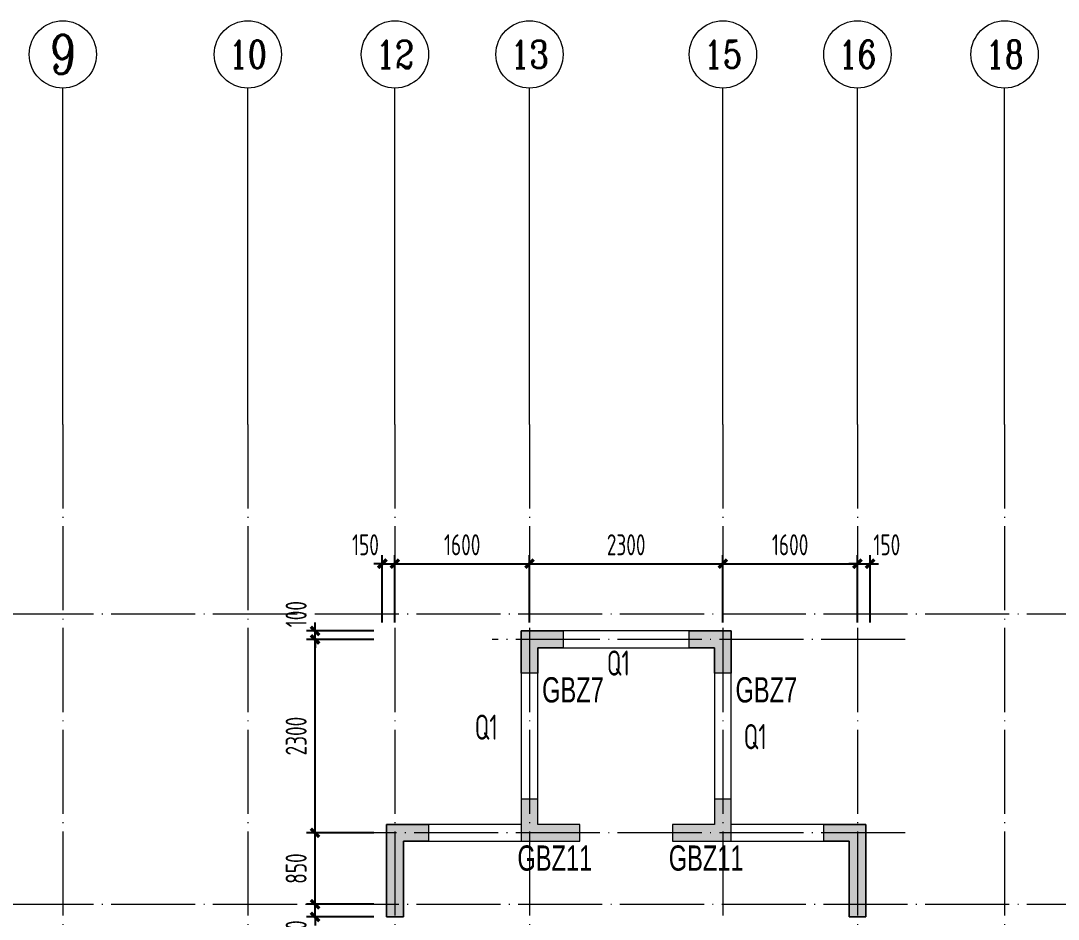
# Model space of a CAD drawing. Extents: x 5874492 to 7194610, y -939842 to -279257.
# Drawn here: x 6311310 to 6323649, y -758479 to -747795 of the extents above; entities that cross this region are included whole.
import ezdxf
from ezdxf.enums import TextEntityAlignment as Align

# ---------------------------------------------------------------- set-up
doc = ezdxf.new("R2010")
doc.units = 0
doc.header["$LTSCALE"] = 1000
doc.linetypes.add('DOTE', pattern=[2.42, 2, -0.2, 0.02, -0.2])
for name, color, linetype, lineweight in [('A-标注-轴号', 3, 'Continuous', 15), ('A-标注-轴号文字', 7, 'Continuous', 15), ('A-轴线-塔楼', 1, 'DOTE', 9), ('S-基础-HATCH', 251, 'Continuous', 20), ('S-墙柱-COLU', 50, 'Continuous', 20), ('S-墙柱-DIM', 3, 'Continuous', 20), ('S-墙柱-WALL', 6, 'Continuous', 20), ('S-墙柱-编号', 4, 'Continuous', 20), ('S-轴网-轴号', 3, 'Continuous', 20), ('S-通用-TEXT', 7, 'Continuous', 20)]:
    doc.layers.add(name, color=color, linetype=linetype, lineweight=lineweight)
doc.styles.add('_TCH_AXIS', font='COMPLEX.shx', dxfattribs={"bigfont": 'hztxt.shx'})
doc.styles.add('BW_Dim', font='Bweng.shx', dxfattribs={"width": 0.7, "bigfont": 'hztxt.shx'})
doc.styles.add('COMPLEX', font='COMPLEX')
doc.styles.add('TSSD_Dimension', font='tssdeng.shx', dxfattribs={"width": 0.7, "bigfont": 'tssdchn.shx'})
doc.styles.add('TSSD_Rein', font='tssdeng.shx', dxfattribs={"width": 0.7, "bigfont": 'hztxt.shx'})
doc.dimstyles.new('TSSD_100_100', dxfattribs={"dimtxt": 250, "dimasz": 100, "dimexe": 100, "dimexo": 100, "dimgap": 100, "dimtad": 1, "dimdec": 0, "dimzin": 0, "dimdsep": 46, "dimtxsty": 'TSSD_Dimension', "dimblk": 'ARCHTICK', "dimcen": 0, "dimdle": 100, "dimclrt": 7, "dimadec": 0, "dimazin": 0, "dimtfac": 1, "dimtdec": 0, "dimtix": 1, "dimtmove": 2, "dimatfit": 0, "dimfxl": 0, "dimtolj": 1, "dimtzin": 0, "dimarcsym": 0})

# ---------------------------------------------------------------- blocks, each defined once
blk = doc.blocks.new('_ArchTick')
at = {"color": 0, "linetype": 'ByBlock', "const_width": 0.4}
blk.add_lwpolyline([(-0.5, -0.5), (0.5, 0.5)], dxfattribs=at)
blk = doc.blocks.new('*D1331')
at = {"layer": 'Defpoints', "color": 0, "transparency": 16777216}
for p in [(6314810, -758301), (6315610, -758301), (6315610, -758451)]:
    blk.add_point(p, dxfattribs=at)
at = {"layer": 'S-墙柱-DIM', "color": 0, "lineweight": -2, "transparency": 16777216}
for p, q in [((6314810, -758301), (6314810, -758201)), ((6315510, -758301), (6314710, -758301)), ((6314810, -758451), (6314810, -758301)), ((6315510, -758451), (6314710, -758451)), ((6314810, -758451), (6314810, -758551))]:
    blk.add_line(p, q, dxfattribs=at)
at = {"layer": 'S-墙柱-DIM', "color": 0, "lineweight": -2, "transparency": 16777216, "xscale": 100, "yscale": 100, "zscale": 100}
for p, rotation in [((6314810, -758301), 270), ((6314810, -758451), 90)]:
    blk.add_blockref('_ArchTick', p, dxfattribs=dict(at, rotation=rotation))
at = {"layer": 'S-墙柱-DIM', "color": 7, "transparency": 16777216, "insert": (6314585, -758651), "char_height": 250, "attachment_point": 5, "rotation": 90, "style": 'TSSD_Dimension'}
blk.add_mtext('\\A1;150', dxfattribs=at)
blk = doc.blocks.new('*D1332')
at = {"layer": 'Defpoints', "color": 0, "transparency": 16777216}
for p in [(6314810, -757451), (6315610, -757451), (6315610, -758301)]:
    blk.add_point(p, dxfattribs=at)
at = {"layer": 'S-墙柱-DIM', "color": 0, "lineweight": -2, "transparency": 16777216}
for p, q in [((6314810, -758401), (6314810, -757351)), ((6315510, -757451), (6314710, -757451)), ((6315510, -758301), (6314710, -758301))]:
    blk.add_line(p, q, dxfattribs=at)
at = {"layer": 'S-墙柱-DIM', "color": 0, "lineweight": -2, "transparency": 16777216, "xscale": 100, "yscale": 100, "zscale": 100}
for p, rotation in [((6314810, -757451), 90), ((6314810, -758301), 270)]:
    blk.add_blockref('_ArchTick', p, dxfattribs=dict(at, rotation=rotation))
at = {"layer": 'S-墙柱-DIM', "color": 7, "transparency": 16777216, "insert": (6314585, -757876), "char_height": 250, "attachment_point": 5, "rotation": 90, "style": 'TSSD_Dimension'}
blk.add_mtext('\\A1;850', dxfattribs=at)
blk = doc.blocks.new('*D1333')
at = {"layer": 'Defpoints', "color": 0, "transparency": 16777216}
for p in [(6314810, -755151), (6315610, -755151), (6315610, -757451)]:
    blk.add_point(p, dxfattribs=at)
at = {"layer": 'S-墙柱-DIM', "color": 0, "lineweight": -2, "transparency": 16777216}
for p, q in [((6314810, -757551), (6314810, -755051)), ((6315510, -755151), (6314710, -755151)), ((6315510, -757451), (6314710, -757451))]:
    blk.add_line(p, q, dxfattribs=at)
at = {"layer": 'S-墙柱-DIM', "color": 0, "lineweight": -2, "transparency": 16777216, "xscale": 100, "yscale": 100, "zscale": 100}
for p, rotation in [((6314810, -755151), 90), ((6314810, -757451), 270)]:
    blk.add_blockref('_ArchTick', p, dxfattribs=dict(at, rotation=rotation))
at = {"layer": 'S-墙柱-DIM', "color": 7, "transparency": 16777216, "insert": (6314585, -756301), "char_height": 250, "attachment_point": 5, "rotation": 90, "style": 'TSSD_Dimension'}
blk.add_mtext('\\A1;2300', dxfattribs=at)
blk = doc.blocks.new('*D1334')
at = {"layer": 'Defpoints', "color": 0, "transparency": 16777216}
for p in [(6314810, -755051), (6315610, -755051), (6315610, -755151)]:
    blk.add_point(p, dxfattribs=at)
at = {"layer": 'S-墙柱-DIM', "color": 0, "lineweight": -2, "transparency": 16777216}
for p, q in [((6314810, -755051), (6314810, -754951)), ((6315510, -755051), (6314710, -755051)), ((6314810, -755151), (6314810, -755051)), ((6315510, -755151), (6314710, -755151)), ((6314810, -755151), (6314810, -755251))]:
    blk.add_line(p, q, dxfattribs=at)
at = {"layer": 'S-墙柱-DIM', "color": 0, "lineweight": -2, "transparency": 16777216, "xscale": 100, "yscale": 100, "zscale": 100}
for p, rotation in [((6314810, -755051), 270), ((6314810, -755151), 90)]:
    blk.add_blockref('_ArchTick', p, dxfattribs=dict(at, rotation=rotation))
at = {"layer": 'S-墙柱-DIM', "color": 7, "transparency": 16777216, "insert": (6314585, -754851), "char_height": 250, "attachment_point": 5, "rotation": 90, "style": 'TSSD_Dimension'}
blk.add_mtext('\\A1;100', dxfattribs=at)
blk = doc.blocks.new('*D1335')
at = {"layer": 'Defpoints', "color": 0, "transparency": 16777216}
for p in [(6315760, -754251), (6315610, -755051), (6315760, -755051)]:
    blk.add_point(p, dxfattribs=at)
at = {"layer": 'S-墙柱-DIM', "color": 0, "lineweight": -2, "transparency": 16777216}
for p, q in [((6315610, -754951), (6315610, -754151)), ((6315760, -754951), (6315760, -754151)), ((6315610, -754251), (6315510, -754251)), ((6315610, -754251), (6315760, -754251)), ((6315760, -754251), (6315860, -754251))]:
    blk.add_line(p, q, dxfattribs=at)
at = {"layer": 'S-墙柱-DIM', "color": 0, "lineweight": -2, "transparency": 16777216, "xscale": 100, "yscale": 100, "zscale": 100}
blk.add_blockref('_ArchTick', (6315610, -754251), dxfattribs=at)
at = {"layer": 'S-墙柱-DIM', "color": 0, "lineweight": -2, "transparency": 16777216, "xscale": 100, "yscale": 100, "zscale": 100, "rotation": 180}
blk.add_blockref('_ArchTick', (6315760, -754251), dxfattribs=at)
at = {"layer": 'S-墙柱-DIM', "color": 7, "transparency": 16777216, "insert": (6315410, -754026), "char_height": 250, "attachment_point": 5, "style": 'TSSD_Dimension'}
blk.add_mtext('\\A1;150', dxfattribs=at)
blk = doc.blocks.new('*D1336')
at = {"layer": 'Defpoints', "color": 0, "transparency": 16777216}
for p in [(6317360, -754251), (6315760, -755051), (6317360, -755051)]:
    blk.add_point(p, dxfattribs=at)
at = {"layer": 'S-墙柱-DIM', "color": 0, "lineweight": -2, "transparency": 16777216}
for p, q in [((6315760, -754951), (6315760, -754151)), ((6317360, -754951), (6317360, -754151)), ((6315660, -754251), (6317460, -754251))]:
    blk.add_line(p, q, dxfattribs=at)
at = {"layer": 'S-墙柱-DIM', "color": 0, "lineweight": -2, "transparency": 16777216, "xscale": 100, "yscale": 100, "zscale": 100, "rotation": 180}
blk.add_blockref('_ArchTick', (6315760, -754251), dxfattribs=at)
at = {"layer": 'S-墙柱-DIM', "color": 0, "lineweight": -2, "transparency": 16777216, "xscale": 100, "yscale": 100, "zscale": 100}
blk.add_blockref('_ArchTick', (6317360, -754251), dxfattribs=at)
at = {"layer": 'S-墙柱-DIM', "color": 7, "transparency": 16777216, "insert": (6316560, -754026), "char_height": 250, "attachment_point": 5, "style": 'TSSD_Dimension'}
blk.add_mtext('\\A1;1600', dxfattribs=at)
blk = doc.blocks.new('*D1337')
at = {"layer": 'Defpoints', "color": 0, "transparency": 16777216}
for p in [(6319660, -754251), (6317360, -755051), (6319660, -755051)]:
    blk.add_point(p, dxfattribs=at)
at = {"layer": 'S-墙柱-DIM', "color": 0, "lineweight": -2, "transparency": 16777216}
for p, q in [((6317360, -754951), (6317360, -754151)), ((6319660, -754951), (6319660, -754151)), ((6317260, -754251), (6319760, -754251))]:
    blk.add_line(p, q, dxfattribs=at)
at = {"layer": 'S-墙柱-DIM', "color": 0, "lineweight": -2, "transparency": 16777216, "xscale": 100, "yscale": 100, "zscale": 100, "rotation": 180}
blk.add_blockref('_ArchTick', (6317360, -754251), dxfattribs=at)
at = {"layer": 'S-墙柱-DIM', "color": 0, "lineweight": -2, "transparency": 16777216, "xscale": 100, "yscale": 100, "zscale": 100}
blk.add_blockref('_ArchTick', (6319660, -754251), dxfattribs=at)
at = {"layer": 'S-墙柱-DIM', "color": 7, "transparency": 16777216, "insert": (6318510, -754026), "char_height": 250, "attachment_point": 5, "style": 'TSSD_Dimension'}
blk.add_mtext('\\A1;2300', dxfattribs=at)
blk = doc.blocks.new('*D1338')
at = {"layer": 'Defpoints', "color": 0, "transparency": 16777216}
for p in [(6321260, -754251), (6319660, -755051), (6321260, -755051)]:
    blk.add_point(p, dxfattribs=at)
at = {"layer": 'S-墙柱-DIM', "color": 0, "lineweight": -2, "transparency": 16777216}
for p, q in [((6319660, -754951), (6319660, -754151)), ((6321260, -754951), (6321260, -754151)), ((6319560, -754251), (6321360, -754251))]:
    blk.add_line(p, q, dxfattribs=at)
at = {"layer": 'S-墙柱-DIM', "color": 0, "lineweight": -2, "transparency": 16777216, "xscale": 100, "yscale": 100, "zscale": 100, "rotation": 180}
blk.add_blockref('_ArchTick', (6319660, -754251), dxfattribs=at)
at = {"layer": 'S-墙柱-DIM', "color": 0, "lineweight": -2, "transparency": 16777216, "xscale": 100, "yscale": 100, "zscale": 100}
blk.add_blockref('_ArchTick', (6321260, -754251), dxfattribs=at)
at = {"layer": 'S-墙柱-DIM', "color": 7, "transparency": 16777216, "insert": (6320460, -754026), "char_height": 250, "attachment_point": 5, "style": 'TSSD_Dimension'}
blk.add_mtext('\\A1;1600', dxfattribs=at)
blk = doc.blocks.new('*D1339')
at = {"layer": 'Defpoints', "color": 0, "transparency": 16777216}
for p in [(6321410, -754251), (6321260, -755051), (6321410, -755051)]:
    blk.add_point(p, dxfattribs=at)
at = {"layer": 'S-墙柱-DIM', "color": 0, "lineweight": -2, "transparency": 16777216}
for p, q in [((6321260, -754951), (6321260, -754151)), ((6321410, -754951), (6321410, -754151)), ((6321260, -754251), (6321160, -754251)), ((6321260, -754251), (6321410, -754251)), ((6321410, -754251), (6321510, -754251))]:
    blk.add_line(p, q, dxfattribs=at)
at = {"layer": 'S-墙柱-DIM', "color": 0, "lineweight": -2, "transparency": 16777216, "xscale": 100, "yscale": 100, "zscale": 100}
blk.add_blockref('_ArchTick', (6321260, -754251), dxfattribs=at)
at = {"layer": 'S-墙柱-DIM', "color": 0, "lineweight": -2, "transparency": 16777216, "xscale": 100, "yscale": 100, "zscale": 100, "rotation": 180}
blk.add_blockref('_ArchTick', (6321410, -754251), dxfattribs=at)
at = {"layer": 'S-墙柱-DIM', "color": 7, "transparency": 16777216, "insert": (6321610, -754026), "char_height": 250, "attachment_point": 5, "style": 'TSSD_Dimension'}
blk.add_mtext('\\A1;150', dxfattribs=at)
blk = doc.blocks.new('_AXISO')
blk.add_circle((0, 0), 0.5)
at = {"layer": 'S-轴网-轴号', "style": 'COMPLEX', "width": 1.041667}
blk.add_attdef('A', text='', height=0.56, dxfattribs=at).set_placement((-0.25, -0.28), (0.25, -0.28), align=Align.FIT)
blk = doc.blocks.new('ZHOUWANG3')
at = {"layer": 'A-标注-轴号'}
for p, q in [((105552, 248942), (105552, 252942)), ((107752, 248942), (107752, 252942)), ((109502, 248942), (109502, 252942)), ((111102, 248942), (111102, 252942)), ((113402, 248942), (113402, 252942)), ((115002, 248942), (115002, 252942)), ((116752, 248942), (116752, 252942))]:
    blk.add_line(p, q, dxfattribs=at)
at = {"layer": 'A-轴线-塔楼', "linetype": 'DOTE', "ltscale": 0.5}
for p, q in [((105552, 248942), (105552, 226834)), ((107752, 248942), (107752, 239686)), ((109502, 248942), (109502, 241486)), ((111102, 248942), (111102, 242986)), ((113402, 248942), (113402, 243076)), ((115002, 248942), (115002, 241486)), ((116752, 248942), (116752, 239686)), ((139798, 246686), (85362, 246686)), ((115570, 246386), (110660, 246386)), ((115570, 244086), (109062, 244086)), ((139798, 243236), (85362, 243236))]:
    blk.add_line(p, q, dxfattribs=at)
at = {"layer": 'A-标注-轴号'}
ref = blk.add_blockref('_AXISO', (105552, 253342), dxfattribs=dict(at, xscale=800, yscale=800, zscale=800))
ref.add_attrib('A', '9', dxfattribs={"layer": 'A-标注-轴号文字', "ltscale": 0.2, "height": 466, "style": '_TCH_AXIS'}).set_placement((105397, 253109), (105707, 253109), align=Align.FIT)
ref = blk.add_blockref('_AXISO', (107752, 253342), dxfattribs=dict(at, xscale=800, yscale=800, zscale=800))
ref.add_attrib('A', '10', dxfattribs={"layer": 'A-标注-轴号文字', "ltscale": 0.2, "height": 328.4, "style": '_TCH_AXIS'}).set_placement((107525, 253178), (107979, 253178), align=Align.FIT)
ref = blk.add_blockref('_AXISO', (109502, 253342), dxfattribs=dict(at, xscale=800, yscale=800, zscale=800))
ref.add_attrib('A', '12', dxfattribs={"layer": 'A-标注-轴号文字', "ltscale": 0.2, "height": 328.4, "style": '_TCH_AXIS'}).set_placement((109275, 253178), (109729, 253178), align=Align.FIT)
ref = blk.add_blockref('_AXISO', (111102, 253342), dxfattribs=dict(at, xscale=800, yscale=800, zscale=800))
ref.add_attrib('A', '13', dxfattribs={"layer": 'A-标注-轴号文字', "ltscale": 0.2, "height": 328.4, "style": '_TCH_AXIS'}).set_placement((110875, 253178), (111329, 253178), align=Align.FIT)
ref = blk.add_blockref('_AXISO', (113402, 253342), dxfattribs=dict(at, xscale=800, yscale=800, zscale=800))
ref.add_attrib('A', '15', dxfattribs={"layer": 'A-标注-轴号文字', "ltscale": 0.2, "height": 328.4, "style": '_TCH_AXIS'}).set_placement((113175, 253178), (113629, 253178), align=Align.FIT)
ref = blk.add_blockref('_AXISO', (115002, 253342), dxfattribs=dict(at, xscale=800, yscale=800, zscale=800))
ref.add_attrib('A', '16', dxfattribs={"layer": 'A-标注-轴号文字', "ltscale": 0.2, "height": 328.4, "style": '_TCH_AXIS'}).set_placement((114775, 253178), (115229, 253178), align=Align.FIT)
ref = blk.add_blockref('_AXISO', (116752, 253342), dxfattribs=dict(at, xscale=800, yscale=800, zscale=800))
ref.add_attrib('A', '18', dxfattribs={"layer": 'A-标注-轴号文字', "ltscale": 0.2, "height": 328.4, "style": '_TCH_AXIS'}).set_placement((116525, 253178), (116979, 253178), align=Align.FIT)

msp = doc.modelspace()

# ---------------------------------------------------------------- hatches: boundary and pattern name
at = {"layer": 'S-基础-HATCH'}
for points in [[(6317460.4, -755250.9), (6317460.4, -755550.9), (6317260.4, -755550.9), (6317260.4, -755050.9), (6317760.4, -755050.9), (6317760.4, -755250.9)], [(6319560.4, -755250.9), (6319260.4, -755250.9), (6319260.4, -755050.9), (6319760.4, -755050.9), (6319760.4, -755550.9), (6319560.4, -755550.9)], [(6317960.4, -757550.9), (6317960.4, -757350.9), (6317460.4, -757350.9), (6317460.4, -757050.9), (6317260.4, -757050.9), (6317260.4, -757550.9)], [(6319560.4, -757350.9), (6319060.4, -757350.9), (6319060.4, -757550.9), (6319760.4, -757550.9), (6319760.4, -757050.9), (6319560.4, -757050.9)], [(6315860.4, -757550.9), (6315860.4, -758450.9), (6315660.4, -758450.9), (6315660.4, -757350.9), (6316160.4, -757350.9), (6316160.4, -757550.9)], [(6321160.4, -757550.9), (6320860.4, -757550.9), (6320860.4, -757350.9), (6321360.4, -757350.9), (6321360.4, -758450.9), (6321160.4, -758450.9)]]:
    msp.add_hatch(color=256, dxfattribs=at).paths.add_polyline_path(points)

# ---------------------------------------------------------------- linework, layer by layer
at = {"layer": 'S-墙柱-COLU'}
for points in [[(6317460.4, -755250.9), (6317460.4, -755550.9), (6317260.4, -755550.9), (6317260.4, -755050.9), (6317760.4, -755050.9), (6317760.4, -755250.9)], [(6319560.4, -755250.9), (6319260.4, -755250.9), (6319260.4, -755050.9), (6319760.4, -755050.9), (6319760.4, -755550.9), (6319560.4, -755550.9)], [(6317960.4, -757550.9), (6317960.4, -757350.9), (6317460.4, -757350.9), (6317460.4, -757050.9), (6317260.4, -757050.9), (6317260.4, -757550.9)], [(6319560.4, -757350.9), (6319060.4, -757350.9), (6319060.4, -757550.9), (6319760.4, -757550.9), (6319760.4, -757050.9), (6319560.4, -757050.9)], [(6315860.4, -757550.9), (6315860.4, -758450.9), (6315660.4, -758450.9), (6315660.4, -757350.9), (6316160.4, -757350.9), (6316160.4, -757550.9)], [(6321160.4, -757550.9), (6320860.4, -757550.9), (6320860.4, -757350.9), (6321360.4, -757350.9), (6321360.4, -758450.9), (6321160.4, -758450.9)]]:
    msp.add_lwpolyline(points, close=True, dxfattribs=at)
at = {"layer": 'S-墙柱-WALL'}
msp.add_lwpolyline([(6321360.4, -758450.9), (6321360.4, -757350.9), (6319760.4, -757350.9), (6319760.4, -755050.9), (6317260.4, -755050.9), (6317260.4, -757350.9), (6315660.4, -757350.9), (6315660.4, -758450.9), (6315860.4, -758450.9), (6315860.4, -757550.9), (6317960.4, -757550.9), (6317960.4, -757350.9), (6317460.4, -757350.9), (6317460.4, -755250.9), (6319560.4, -755250.9), (6319560.4, -757350.9), (6319060.4, -757350.9), (6319060.4, -757550.9), (6321160.4, -757550.9), (6321160.4, -758450.9)], close=True, dxfattribs=at)

# ---------------------------------------------------------------- block references
msp.add_blockref('ZHOUWANG3', (6206258.5, -1001537.3))

# ---------------------------------------------------------------- texts
at = {"layer": 'S-墙柱-编号', "style": 'TSSD_Rein', "width": 0.7}
for p in [(6318279.5, -755582.2), (6316708.7, -756344.3), (6319907.2, -756457.3)]:
    msp.add_text('Q1', height=300, dxfattribs=at).set_placement(p)
at = {"layer": 'S-通用-TEXT', "style": 'BW_Dim', "width": 0.7}
for s, p in [('GBZ7', (6317510.4, -755600.9)), ('GBZ7', (6319810.4, -755600.9)), ('GBZ11', (6317216.9, -757600.9)), ('GBZ11', (6319016.9, -757600.9))]:
    msp.add_text(s, height=300, dxfattribs=at).set_placement(p, align=Align.TOP_LEFT)

# ---------------------------------------------------------------- dimensions: what is measured, and where the dimension line sits
at = {"layer": 'S-墙柱-DIM'}
for base, p1, p2, picture, middle in [((6315760.4, -754250.9), (6315610.4, -755050.9), (6315760.4, -755050.9), '*D1335', (6315410.4, -754025.9)), ((6321410.4, -754250.9), (6321260.4, -755050.9), (6321410.4, -755050.9), '*D1339', (6321610.4, -754025.9))]:
    dim = msp.add_linear_dim(base=base, p1=p1, p2=p2, dimstyle='TSSD_100_100', dxfattribs=at)
    dim.commit()
    dim.dimension.update_dxf_attribs({"geometry": picture, "text_midpoint": middle, "dimtype": 128})
for base, p1, p2, picture, middle in [((6317360.4, -754250.9), (6315760.4, -755050.9), (6317360.4, -755050.9), '*D1336', (6316560.4, -754025.9)), ((6319660.4, -754250.9), (6317360.4, -755050.9), (6319660.4, -755050.9), '*D1337', (6318510.4, -754025.9)), ((6321260.4, -754250.9), (6319660.4, -755050.9), (6321260.4, -755050.9), '*D1338', (6320460.4, -754025.9))]:
    dim = msp.add_linear_dim(base=base, p1=p1, p2=p2, dimstyle='TSSD_100_100', dxfattribs=at)
    dim.commit()
    dim.dimension.update_dxf_attribs({"geometry": picture, "text_midpoint": middle})
for base, p1, p2, picture, middle in [((6314810.4, -755050.9), (6315610.4, -755150.9), (6315610.4, -755050.9), '*D1334', (6314585.4, -754850.9)), ((6314810.4, -758300.9), (6315610.4, -758450.9), (6315610.4, -758300.9), '*D1331', (6314585.4, -758650.9))]:
    dim = msp.add_linear_dim(base=base, p1=p1, p2=p2, angle=90, dimstyle='TSSD_100_100', dxfattribs=at)
    dim.commit()
    dim.dimension.update_dxf_attribs({"geometry": picture, "text_midpoint": middle, "dimtype": 128})
for base, p1, p2, picture, middle in [((6314810.4, -755150.9), (6315610.4, -757450.9), (6315610.4, -755150.9), '*D1333', (6314585.4, -756300.9)), ((6314810.4, -757450.9), (6315610.4, -758300.9), (6315610.4, -757450.9), '*D1332', (6314585.4, -757875.9))]:
    dim = msp.add_linear_dim(base=base, p1=p1, p2=p2, angle=90, dimstyle='TSSD_100_100', dxfattribs=at)
    dim.commit()
    dim.dimension.update_dxf_attribs({"geometry": picture, "text_midpoint": middle})

doc.saveas('drawing.dxf')
